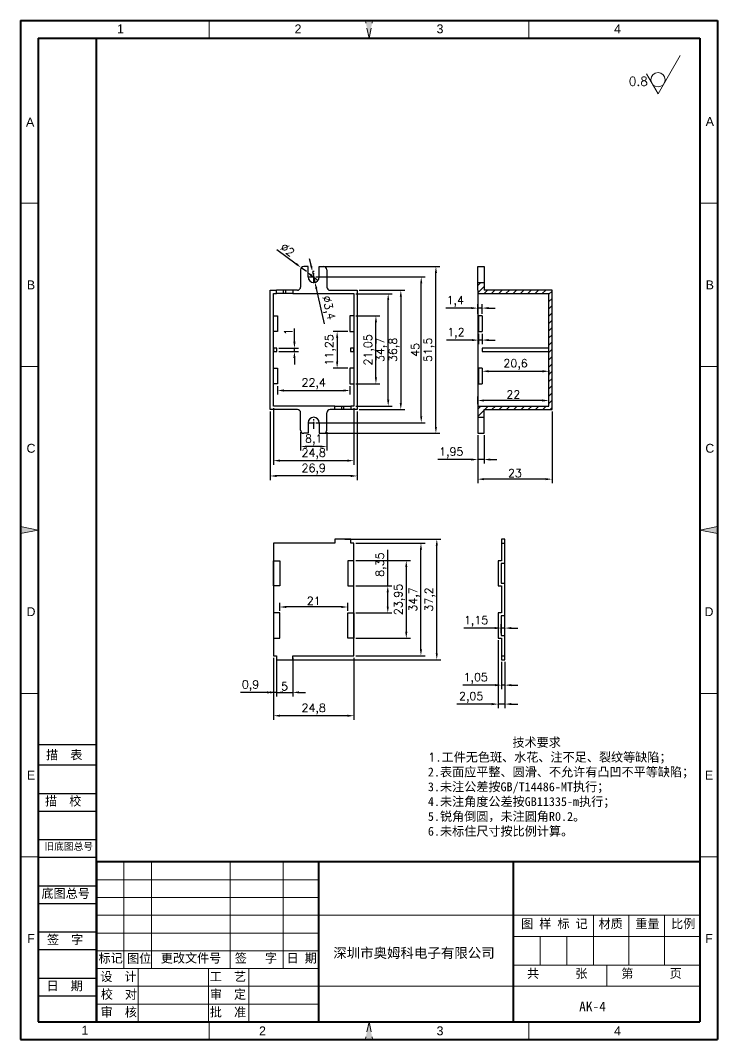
# Model space of a CAD drawing. Header units: millimetres. Extents: x 43508 to 43723, y -471 to -157.
import ezdxf
from ezdxf.enums import TextEntityAlignment as Align

# ---------------------------------------------------------------- set-up
doc = ezdxf.new("R2010")
doc.units = ezdxf.units.MM
for name, pattern in [('ACAD_ISO10W100', [18, 12, -3, 0, -3]), ('CENTER', [50.8, 31.75, -6.35, 6.35, -6.35]), ('HIDDEN2', [4.7625, 3.175, -1.5875])]:
    doc.linetypes.add(name, pattern=pattern)
for name, color, linetype, lineweight in [('dim', 82, 'Continuous', 9), ('图层1', 7, 'ACAD_ISO10W100', 15), ('图层2', 7, 'Continuous', 30), ('图层3', 7, 'Continuous', 15), ('图层4', 7, 'Continuous', 40), ('图层5', 7, 'HIDDEN2', 15), ('细实线', 3, 'Continuous', 18)]:
    doc.layers.add(name, color=color, linetype=linetype, lineweight=lineweight)
doc.layers.add('尺寸线', color=7, linetype='Continuous')
doc.styles.get("Standard").update_dxf_attribs({"font": 'txt', "bigfont": 'gbcbig.shx'})
doc.styles.add('样式 3', font='arial.ttf', dxfattribs={"height": 3.8})
doc.dimstyles.new('ISO-25', dxfattribs={"dimtxt": 2.5, "dimasz": 2.5, "dimexe": 1.25, "dimexo": 0.625, "dimtad": 1, "dimtxsty": 'Standard', "dimcen": 2.5, "dimadec": 0, "dimazin": 0, "dimtfac": 1, "dimtmove": 0, "dimatfit": 3, "dimfxl": 1, "dimarcsym": 0})

# ---------------------------------------------------------------- blocks, each defined once
blk = doc.blocks.new('*D3504')
at = {"layer": 'Defpoints', "color": 0, "transparency": 16777216}
for p in [(43598.72, -235.89), (43631.92, -235.89), (43598.72, -280.89)]:
    blk.add_point(p, dxfattribs=at)
at = {"layer": 'dim', "color": 0, "lineweight": -2, "transparency": 16777216}
for p, q in [((43599.35, -235.89), (43633.17, -235.89)), ((43631.92, -278.89), (43631.92, -237.89)), ((43599.35, -280.89), (43633.17, -280.89))]:
    blk.add_line(p, q, dxfattribs=at)
at = {"layer": 'dim', "color": 0, "transparency": 16777216}
for points in [[(43631.59, -237.89), (43632.25, -237.89), (43631.92, -235.89)], [(43631.59, -278.89), (43632.25, -278.89), (43631.92, -280.89)]]:
    blk.add_solid(points, dxfattribs=at)
at = {"layer": 'dim', "color": 0, "transparency": 16777216, "insert": (43630.05, -258.39), "char_height": 2.5, "attachment_point": 5, "rotation": 90}
blk.add_mtext('45', dxfattribs=at)
blk = doc.blocks.new('*D3505')
at = {"layer": 'Defpoints', "color": 0, "transparency": 16777216}
for p in [(43612.17, -239.99), (43612.17, -276.79), (43625.62, -276.79)]:
    blk.add_point(p, dxfattribs=at)
at = {"layer": 'dim', "color": 0, "lineweight": -2, "transparency": 16777216}
for p, q in [((43612.8, -239.99), (43626.87, -239.99)), ((43625.62, -241.99), (43625.62, -274.79)), ((43612.8, -276.79), (43626.87, -276.79))]:
    blk.add_line(p, q, dxfattribs=at)
at = {"layer": 'dim', "color": 0, "transparency": 16777216}
for points in [[(43625.29, -241.99), (43625.95, -241.99), (43625.62, -239.99)], [(43625.29, -274.79), (43625.95, -274.79), (43625.62, -276.79)]]:
    blk.add_solid(points, dxfattribs=at)
at = {"layer": 'dim', "color": 0, "transparency": 16777216, "insert": (43623.54, -258.39), "char_height": 2.5, "attachment_point": 5, "rotation": 90}
blk.add_mtext('36,8', dxfattribs=at)
blk = doc.blocks.new('*D3506')
at = {"layer": 'Defpoints', "color": 0, "transparency": 16777216}
for p in [(43611.12, -241.04), (43621.72, -241.04), (43611.12, -275.74)]:
    blk.add_point(p, dxfattribs=at)
at = {"layer": 'dim', "color": 0, "lineweight": -2, "transparency": 16777216}
for p, q in [((43611.75, -241.04), (43622.97, -241.04)), ((43621.72, -273.74), (43621.72, -243.04)), ((43611.75, -275.74), (43622.97, -275.74))]:
    blk.add_line(p, q, dxfattribs=at)
at = {"layer": 'dim', "color": 0, "transparency": 16777216}
for points in [[(43621.39, -243.04), (43622.05, -243.04), (43621.72, -241.04)], [(43621.39, -273.74), (43622.05, -273.74), (43621.72, -275.74)]]:
    blk.add_solid(points, dxfattribs=at)
at = {"layer": 'dim', "color": 0, "transparency": 16777216, "insert": (43619.64, -258.39), "char_height": 2.5, "attachment_point": 5, "rotation": 90}
blk.add_mtext('34,7', dxfattribs=at)
blk = doc.blocks.new('*D3507')
at = {"layer": 'Defpoints', "color": 0, "transparency": 16777216}
for p in [(43601.1, -232.64), (43636.46, -232.64), (43601.1, -284.14)]:
    blk.add_point(p, dxfattribs=at)
at = {"layer": 'dim', "color": 0, "lineweight": -2, "transparency": 16777216}
for p, q in [((43601.72, -232.64), (43637.71, -232.64)), ((43636.46, -282.14), (43636.46, -234.64)), ((43601.72, -284.14), (43637.71, -284.14))]:
    blk.add_line(p, q, dxfattribs=at)
at = {"layer": 'dim', "color": 0, "transparency": 16777216}
for points in [[(43636.12, -234.64), (43636.79, -234.64), (43636.46, -232.64)], [(43636.12, -282.14), (43636.79, -282.14), (43636.46, -284.14)]]:
    blk.add_solid(points, dxfattribs=at)
at = {"layer": 'dim', "color": 0, "transparency": 16777216, "insert": (43634.37, -258.39), "char_height": 2.5, "attachment_point": 5, "rotation": 90}
blk.add_mtext('51,5', dxfattribs=at)
blk = doc.blocks.new('*D3508')
at = {"layer": 'Defpoints', "color": 0, "transparency": 16777216}
for p in [(43585.27, -276.79), (43612.17, -276.79), (43585.27, -297.3)]:
    blk.add_point(p, dxfattribs=at)
at = {"layer": 'dim', "color": 0, "lineweight": -2, "transparency": 16777216}
for p, q in [((43585.27, -277.41), (43585.27, -298.55)), ((43612.17, -277.41), (43612.17, -298.55)), ((43610.17, -297.3), (43587.27, -297.3))]:
    blk.add_line(p, q, dxfattribs=at)
at = {"layer": 'dim', "color": 0, "transparency": 16777216}
for points in [[(43587.27, -296.96), (43587.27, -297.63), (43585.27, -297.3)], [(43610.17, -296.96), (43610.17, -297.63), (43612.17, -297.3)]]:
    blk.add_solid(points, dxfattribs=at)
at = {"layer": 'dim', "color": 0, "transparency": 16777216, "insert": (43598.72, -295.21), "char_height": 2.5, "attachment_point": 5}
blk.add_mtext('26,9', dxfattribs=at)
blk = doc.blocks.new('*D3509')
at = {"layer": 'Defpoints', "color": 0, "transparency": 16777216}
for p in [(43586.32, -275.74), (43611.12, -275.74), (43611.12, -292.57)]:
    blk.add_point(p, dxfattribs=at)
at = {"layer": 'dim', "color": 0, "lineweight": -2, "transparency": 16777216}
for p, q in [((43586.32, -276.36), (43586.32, -293.82)), ((43611.12, -276.36), (43611.12, -293.82)), ((43588.32, -292.57), (43609.12, -292.57))]:
    blk.add_line(p, q, dxfattribs=at)
at = {"layer": 'dim', "color": 0, "transparency": 16777216}
for points in [[(43588.32, -292.24), (43588.32, -292.91), (43586.32, -292.57)], [(43609.12, -292.24), (43609.12, -292.91), (43611.12, -292.57)]]:
    blk.add_solid(points, dxfattribs=at)
at = {"layer": 'dim', "color": 0, "transparency": 16777216, "insert": (43598.72, -290.49), "char_height": 2.5, "attachment_point": 5}
blk.add_mtext('24,8', dxfattribs=at)
blk = doc.blocks.new('*D3510')
at = {"layer": 'Defpoints', "color": 0, "transparency": 16777216}
for p in [(43587.52, -268.91), (43609.92, -268.91), (43609.92, -270.93)]:
    blk.add_point(p, dxfattribs=at)
at = {"layer": 'dim', "color": 0, "lineweight": -2, "transparency": 16777216}
for p, q in [((43587.52, -269.54), (43587.52, -272.18)), ((43609.92, -269.54), (43609.92, -272.18)), ((43589.52, -270.93), (43607.92, -270.93))]:
    blk.add_line(p, q, dxfattribs=at)
at = {"layer": 'dim', "color": 0, "transparency": 16777216}
for points in [[(43589.52, -270.59), (43589.52, -271.26), (43587.52, -270.93)], [(43607.92, -270.59), (43607.92, -271.26), (43609.92, -270.93)]]:
    blk.add_solid(points, dxfattribs=at)
at = {"layer": 'dim', "color": 0, "transparency": 16777216, "insert": (43598.72, -268.84), "char_height": 2.5, "attachment_point": 5}
blk.add_mtext('22,4', dxfattribs=at)
blk = doc.blocks.new('*D3511')
at = {"layer": 'Defpoints', "color": 0, "transparency": 16777216}
for p in [(43594.67, -283.14), (43602.77, -283.14), (43594.67, -288.23)]:
    blk.add_point(p, dxfattribs=at)
at = {"layer": 'dim', "color": 0, "lineweight": -2, "transparency": 16777216}
for p, q in [((43594.67, -283.76), (43594.67, -289.48)), ((43602.77, -283.76), (43602.77, -289.48)), ((43600.77, -288.23), (43596.67, -288.23))]:
    blk.add_line(p, q, dxfattribs=at)
at = {"layer": 'dim', "color": 0, "transparency": 16777216}
for points in [[(43596.67, -287.9), (43596.67, -288.57), (43594.67, -288.23)], [(43600.77, -287.9), (43600.77, -288.57), (43602.77, -288.23)]]:
    blk.add_solid(points, dxfattribs=at)
at = {"layer": 'dim', "color": 0, "transparency": 16777216, "insert": (43598.72, -286.15), "char_height": 2.5, "attachment_point": 5}
blk.add_mtext('8,1', dxfattribs=at)
blk = doc.blocks.new('*D3512')
at = {"layer": 'Defpoints', "color": 0, "transparency": 16777216}
for p in [(43598.34, -234.23), (43599.1, -237.54)]:
    blk.add_point(p, dxfattribs=at)
at = {"layer": 'dim', "color": 0, "lineweight": -2, "transparency": 16777216}
for p, q in [((43597.89, -232.28), (43597.45, -230.33)), ((43598.34, -234.23), (43599.1, -237.54)), ((43602.04, -250.38), (43599.55, -239.49))]:
    blk.add_line(p, q, dxfattribs=at)
at = {"layer": 'dim', "color": 0, "transparency": 16777216}
for points in [[(43598.22, -232.2), (43597.57, -232.35), (43598.34, -234.23)], [(43599.87, -239.42), (43599.22, -239.57), (43599.1, -237.54)]]:
    blk.add_solid(points, dxfattribs=at)
at = {"layer": 'dim', "color": 0, "transparency": 16777216, "insert": (43603.05, -245.45), "char_height": 2.5, "attachment_point": 5, "rotation": 282.8922}
blk.add_mtext('∅3,4', dxfattribs=at)
blk = doc.blocks.new('*D3513')
at = {"layer": 'Defpoints', "color": 0, "transparency": 16777216}
for p in [(43594.87, -233.03), (43596.47, -234.24)]:
    blk.add_point(p, dxfattribs=at)
at = {"layer": 'dim', "color": 0, "lineweight": -2, "transparency": 16777216}
for p, q in [((43587.35, -227.37), (43593.27, -231.83)), ((43596.47, -234.24), (43594.87, -233.03)), ((43598.07, -235.44), (43599.66, -236.64))]:
    blk.add_line(p, q, dxfattribs=at)
at = {"layer": 'dim', "color": 0, "transparency": 16777216}
for points in [[(43593.47, -231.56), (43593.07, -232.1), (43594.87, -233.03)], [(43598.27, -235.17), (43597.87, -235.71), (43596.47, -234.24)]]:
    blk.add_solid(points, dxfattribs=at)
at = {"layer": 'dim', "color": 0, "transparency": 16777216, "insert": (43590.64, -227.5), "char_height": 2.5, "attachment_point": 5, "rotation": 323.0103}
blk.add_mtext('∅2', dxfattribs=at)
blk = doc.blocks.new('*D3514')
at = {"layer": 'Defpoints', "color": 0, "transparency": 16777216}
for p in [(43611.12, -247.86), (43617.93, -247.86), (43611.12, -268.91)]:
    blk.add_point(p, dxfattribs=at)
at = {"layer": 'dim', "color": 0, "lineweight": -2, "transparency": 16777216}
for p, q in [((43611.75, -247.86), (43619.18, -247.86)), ((43617.93, -266.91), (43617.93, -249.86)), ((43611.75, -268.91), (43619.18, -268.91))]:
    blk.add_line(p, q, dxfattribs=at)
at = {"layer": 'dim', "color": 0, "transparency": 16777216}
for points in [[(43617.6, -249.86), (43618.26, -249.86), (43617.93, -247.86)], [(43617.6, -266.91), (43618.26, -266.91), (43617.93, -268.91)]]:
    blk.add_solid(points, dxfattribs=at)
at = {"layer": 'dim', "color": 0, "transparency": 16777216, "insert": (43615.85, -258.39), "char_height": 2.5, "attachment_point": 5, "rotation": 90}
blk.add_mtext('21,05', dxfattribs=at)
blk = doc.blocks.new('*D3515')
at = {"layer": 'Defpoints', "color": 0, "transparency": 16777216}
for p in [(43609.92, -252.76), (43605.95, -264.01), (43609.92, -264.01)]:
    blk.add_point(p, dxfattribs=at)
at = {"layer": 'dim', "color": 0, "lineweight": -2, "transparency": 16777216}
for p, q in [((43609.3, -252.76), (43604.7, -252.76)), ((43605.95, -254.76), (43605.95, -262.01)), ((43609.3, -264.01), (43604.7, -264.01))]:
    blk.add_line(p, q, dxfattribs=at)
at = {"layer": 'dim', "color": 0, "transparency": 16777216}
for points in [[(43605.62, -254.76), (43606.29, -254.76), (43605.95, -252.76)], [(43605.62, -262.01), (43606.29, -262.01), (43605.95, -264.01)]]:
    blk.add_solid(points, dxfattribs=at)
at = {"layer": 'dim', "color": 0, "transparency": 16777216, "insert": (43603.87, -258.39), "char_height": 2.5, "attachment_point": 5, "rotation": 90}
blk.add_mtext('11,25', dxfattribs=at)
blk = doc.blocks.new('*D3516')
at = {"layer": 'Defpoints', "color": 0, "transparency": 16777216}
for p in [(43587.32, -257.89), (43592.76, -257.89), (43587.32, -258.89)]:
    blk.add_point(p, dxfattribs=at)
at = {"layer": 'dim', "color": 0, "lineweight": -2, "transparency": 16777216}
for p, q in [((43592.76, -255.89), (43592.76, -251.8)), ((43587.95, -257.89), (43594.01, -257.89)), ((43592.76, -258.89), (43592.76, -257.89)), ((43587.95, -258.89), (43594.01, -258.89)), ((43592.76, -260.89), (43592.76, -262.89))]:
    blk.add_line(p, q, dxfattribs=at)
at = {"layer": 'dim', "color": 0, "transparency": 16777216}
for points in [[(43592.43, -255.89), (43593.1, -255.89), (43592.76, -257.89)], [(43592.43, -260.89), (43593.1, -260.89), (43592.76, -258.89)]]:
    blk.add_solid(points, dxfattribs=at)
at = {"layer": 'dim', "color": 0, "transparency": 16777216, "insert": (43590.89, -252.84), "char_height": 2.5, "attachment_point": 5, "rotation": 90}
blk.add_mtext('1', dxfattribs=at)
blk = doc.blocks.new('*D3517')
at = {"layer": 'Defpoints', "color": 0, "transparency": 16777216}
for p in [(43672.36, -276.79), (43649.36, -284.14), (43649.36, -298.29)]:
    blk.add_point(p, dxfattribs=at)
at = {"layer": 'dim', "color": 0, "lineweight": -2, "transparency": 16777216}
for p, q in [((43672.36, -277.41), (43672.36, -299.54)), ((43649.36, -284.76), (43649.36, -299.54)), ((43670.36, -298.29), (43651.36, -298.29))]:
    blk.add_line(p, q, dxfattribs=at)
at = {"layer": 'dim', "color": 0, "transparency": 16777216}
for points in [[(43651.36, -297.96), (43651.36, -298.62), (43649.36, -298.29)], [(43670.36, -297.96), (43670.36, -298.62), (43672.36, -298.29)]]:
    blk.add_solid(points, dxfattribs=at)
at = {"layer": 'dim', "color": 0, "transparency": 16777216, "insert": (43660.86, -296.42), "char_height": 2.5, "attachment_point": 5}
blk.add_mtext('23', dxfattribs=at)
blk = doc.blocks.new('*D3518')
at = {"layer": 'Defpoints', "color": 0, "transparency": 16777216}
for p in [(43649.36, -284.14), (43651.31, -284.14), (43649.36, -292.24)]:
    blk.add_point(p, dxfattribs=at)
at = {"layer": 'dim', "color": 0, "lineweight": -2, "transparency": 16777216}
for p, q in [((43649.36, -284.76), (43649.36, -293.49)), ((43651.31, -284.76), (43651.31, -293.49)), ((43647.36, -292.24), (43637.03, -292.24)), ((43651.31, -292.24), (43649.36, -292.24)), ((43653.31, -292.24), (43655.31, -292.24))]:
    blk.add_line(p, q, dxfattribs=at)
at = {"layer": 'dim', "color": 0, "transparency": 16777216}
for points in [[(43647.36, -291.91), (43647.36, -292.57), (43649.36, -292.24)], [(43653.31, -291.91), (43653.31, -292.57), (43651.31, -292.24)]]:
    blk.add_solid(points, dxfattribs=at)
at = {"layer": 'dim', "color": 0, "transparency": 16777216, "insert": (43641.19, -290.16), "char_height": 2.5, "attachment_point": 5}
blk.add_mtext('1,95', dxfattribs=at)
blk = doc.blocks.new('*D3519')
at = {"layer": 'Defpoints', "color": 0, "transparency": 16777216}
for p in [(43649.36, -274.02), (43649.36, -275.74), (43671.36, -275.74)]:
    blk.add_point(p, dxfattribs=at)
at = {"layer": 'dim', "color": 0, "lineweight": -2, "transparency": 16777216}
for p, q in [((43649.36, -275.11), (43649.36, -272.77)), ((43671.36, -275.11), (43671.36, -272.77)), ((43669.36, -274.02), (43651.36, -274.02))]:
    blk.add_line(p, q, dxfattribs=at)
at = {"layer": 'dim', "color": 0, "transparency": 16777216}
for points in [[(43651.36, -273.68), (43651.36, -274.35), (43649.36, -274.02)], [(43669.36, -273.68), (43669.36, -274.35), (43671.36, -274.02)]]:
    blk.add_solid(points, dxfattribs=at)
at = {"layer": 'dim', "color": 0, "transparency": 16777216, "insert": (43660.36, -272.14), "char_height": 2.5, "attachment_point": 5}
blk.add_mtext('22', dxfattribs=at)
blk = doc.blocks.new('*D3520')
at = {"layer": 'Defpoints', "color": 0, "transparency": 16777216}
for p in [(43650.76, -264.01), (43671.36, -264.01), (43671.36, -264.99)]:
    blk.add_point(p, dxfattribs=at)
at = {"layer": 'dim', "color": 0, "lineweight": -2, "transparency": 16777216}
for p, q in [((43650.76, -264.64), (43650.76, -266.24)), ((43652.76, -264.99), (43669.36, -264.99)), ((43671.36, -264.64), (43671.36, -266.24))]:
    blk.add_line(p, q, dxfattribs=at)
at = {"layer": 'dim', "color": 0, "transparency": 16777216}
for points in [[(43652.76, -264.65), (43652.76, -265.32), (43650.76, -264.99)], [(43669.36, -264.65), (43669.36, -265.32), (43671.36, -264.99)]]:
    blk.add_solid(points, dxfattribs=at)
at = {"layer": 'dim', "color": 0, "transparency": 16777216, "insert": (43661.06, -262.9), "char_height": 2.5, "attachment_point": 5}
blk.add_mtext('20,6', dxfattribs=at)
blk = doc.blocks.new('*D3521')
at = {"layer": 'Defpoints', "color": 0, "transparency": 16777216}
for p in [(43649.36, -245.49), (43649.36, -247.86), (43650.76, -247.86)]:
    blk.add_point(p, dxfattribs=at)
at = {"layer": 'dim', "color": 0, "lineweight": -2, "transparency": 16777216}
for p, q in [((43649.36, -247.24), (43649.36, -244.24)), ((43650.76, -247.24), (43650.76, -244.24)), ((43647.36, -245.49), (43639.53, -245.49)), ((43650.76, -245.49), (43649.36, -245.49)), ((43652.76, -245.49), (43654.76, -245.49))]:
    blk.add_line(p, q, dxfattribs=at)
at = {"layer": 'dim', "color": 0, "transparency": 16777216}
for points in [[(43647.36, -245.16), (43647.36, -245.83), (43649.36, -245.49)], [(43652.76, -245.16), (43652.76, -245.83), (43650.76, -245.49)]]:
    blk.add_solid(points, dxfattribs=at)
at = {"layer": 'dim', "color": 0, "transparency": 16777216, "insert": (43642.44, -243.41), "char_height": 2.5, "attachment_point": 5}
blk.add_mtext('1,4', dxfattribs=at)
blk = doc.blocks.new('*D3522')
at = {"layer": 'Defpoints', "color": 0, "transparency": 16777216}
for p in [(43649.56, -252.76), (43650.76, -252.76), (43649.56, -255.37)]:
    blk.add_point(p, dxfattribs=at)
at = {"layer": 'dim', "color": 0, "lineweight": -2, "transparency": 16777216}
for p, q in [((43649.56, -253.39), (43649.56, -256.62)), ((43650.76, -253.39), (43650.76, -256.62)), ((43647.56, -255.37), (43639.73, -255.37)), ((43650.76, -255.37), (43649.56, -255.37)), ((43652.76, -255.37), (43654.76, -255.37))]:
    blk.add_line(p, q, dxfattribs=at)
at = {"layer": 'dim', "color": 0, "transparency": 16777216}
for points in [[(43647.56, -255.03), (43647.56, -255.7), (43649.56, -255.37)], [(43652.76, -255.03), (43652.76, -255.7), (43650.76, -255.37)]]:
    blk.add_solid(points, dxfattribs=at)
at = {"layer": 'dim', "color": 0, "transparency": 16777216, "insert": (43642.64, -253.28), "char_height": 2.5, "attachment_point": 5}
blk.add_mtext('1,2', dxfattribs=at)
blk = doc.blocks.new('*D3523')
at = {"layer": 'Defpoints', "color": 0, "transparency": 16777216}
for p in [(43611.12, -318.07), (43631.84, -318.07), (43611.12, -352.77)]:
    blk.add_point(p, dxfattribs=at)
at = {"layer": 'dim', "color": 0, "lineweight": -2, "transparency": 16777216}
for p, q in [((43611.75, -318.07), (43633.09, -318.07)), ((43631.84, -350.77), (43631.84, -320.07)), ((43611.75, -352.77), (43633.09, -352.77))]:
    blk.add_line(p, q, dxfattribs=at)
at = {"layer": 'dim', "color": 0, "transparency": 16777216}
for points in [[(43631.51, -320.07), (43632.17, -320.07), (43631.84, -318.07)], [(43631.51, -350.77), (43632.17, -350.77), (43631.84, -352.77)]]:
    blk.add_solid(points, dxfattribs=at)
at = {"layer": 'dim', "color": 0, "transparency": 16777216, "insert": (43629.76, -335.42), "char_height": 2.5, "attachment_point": 5, "rotation": 90}
blk.add_mtext('34,7', dxfattribs=at)
blk = doc.blocks.new('*D3524')
at = {"layer": 'Defpoints', "color": 0, "transparency": 16777216}
for p in [(43611.12, -323.44), (43611.12, -347.39), (43627.31, -347.39)]:
    blk.add_point(p, dxfattribs=at)
at = {"layer": 'dim', "color": 0, "lineweight": -2, "transparency": 16777216}
for p, q in [((43611.75, -323.44), (43628.56, -323.44)), ((43627.31, -325.44), (43627.31, -345.39)), ((43611.75, -347.39), (43628.56, -347.39))]:
    blk.add_line(p, q, dxfattribs=at)
at = {"layer": 'dim', "color": 0, "transparency": 16777216}
for points in [[(43626.97, -325.44), (43627.64, -325.44), (43627.31, -323.44)], [(43626.97, -345.39), (43627.64, -345.39), (43627.31, -347.39)]]:
    blk.add_solid(points, dxfattribs=at)
at = {"layer": 'dim', "color": 0, "transparency": 16777216, "insert": (43625.22, -335.42), "char_height": 2.5, "attachment_point": 5, "rotation": 90}
blk.add_mtext('23,95', dxfattribs=at)
blk = doc.blocks.new('*D3525')
at = {"layer": 'Defpoints', "color": 0, "transparency": 16777216}
for p in [(43611.12, -331.24), (43621.59, -331.24), (43611.12, -339.59)]:
    blk.add_point(p, dxfattribs=at)
at = {"layer": 'dim', "color": 0, "lineweight": -2, "transparency": 16777216}
for p, q in [((43621.59, -331.24), (43621.59, -320.08)), ((43611.75, -331.24), (43622.84, -331.24)), ((43621.59, -337.59), (43621.59, -333.24)), ((43611.75, -339.59), (43622.84, -339.59))]:
    blk.add_line(p, q, dxfattribs=at)
at = {"layer": 'dim', "color": 0, "transparency": 16777216}
for points in [[(43621.25, -333.24), (43621.92, -333.24), (43621.59, -331.24)], [(43621.25, -337.59), (43621.92, -337.59), (43621.59, -339.59)]]:
    blk.add_solid(points, dxfattribs=at)
at = {"layer": 'dim', "color": 0, "transparency": 16777216, "insert": (43619.5, -324.66), "char_height": 2.5, "attachment_point": 5, "rotation": 90}
blk.add_mtext('8,35', dxfattribs=at)
blk = doc.blocks.new('*D3526')
at = {"layer": 'Defpoints', "color": 0, "transparency": 16777216}
for p in [(43586.32, -352.77), (43611.12, -352.77), (43586.32, -371.3)]:
    blk.add_point(p, dxfattribs=at)
at = {"layer": 'dim', "color": 0, "lineweight": -2, "transparency": 16777216}
for p, q in [((43586.32, -353.39), (43586.32, -372.55)), ((43611.12, -353.39), (43611.12, -372.55)), ((43609.12, -371.3), (43588.32, -371.3))]:
    blk.add_line(p, q, dxfattribs=at)
at = {"layer": 'dim', "color": 0, "transparency": 16777216}
for points in [[(43588.32, -370.97), (43588.32, -371.63), (43586.32, -371.3)], [(43609.12, -370.97), (43609.12, -371.63), (43611.12, -371.3)]]:
    blk.add_solid(points, dxfattribs=at)
at = {"layer": 'dim', "color": 0, "transparency": 16777216, "insert": (43598.72, -369.22), "char_height": 2.5, "attachment_point": 5}
blk.add_mtext('24,8', dxfattribs=at)
blk = doc.blocks.new('*D3527')
at = {"layer": 'Defpoints', "color": 0, "transparency": 16777216}
for p in [(43586.32, -352.77), (43587.22, -352.77), (43587.22, -364.1)]:
    blk.add_point(p, dxfattribs=at)
at = {"layer": 'dim', "color": 0, "lineweight": -2, "transparency": 16777216}
for p, q in [((43586.32, -353.39), (43586.32, -365.35)), ((43587.22, -353.39), (43587.22, -365.35)), ((43584.32, -364.1), (43576.07, -364.1)), ((43587.22, -364.1), (43586.32, -364.1)), ((43589.22, -364.1), (43591.22, -364.1))]:
    blk.add_line(p, q, dxfattribs=at)
at = {"layer": 'dim', "color": 0, "transparency": 16777216}
for points in [[(43584.32, -363.77), (43584.32, -364.43), (43586.32, -364.1)], [(43589.22, -363.77), (43589.22, -364.43), (43587.22, -364.1)]]:
    blk.add_solid(points, dxfattribs=at)
at = {"layer": 'dim', "color": 0, "transparency": 16777216, "insert": (43579.2, -362.02), "char_height": 2.5, "attachment_point": 5}
blk.add_mtext('0,9', dxfattribs=at)
blk = doc.blocks.new('*D3528')
at = {"layer": 'Defpoints', "color": 0, "transparency": 16777216}
for p in [(43587.22, -352.77), (43592.22, -352.77), (43592.22, -364.1)]:
    blk.add_point(p, dxfattribs=at)
at = {"layer": 'dim', "color": 0, "lineweight": -2, "transparency": 16777216}
for p, q in [((43587.22, -353.39), (43587.22, -365.35)), ((43592.22, -353.39), (43592.22, -365.35)), ((43585.22, -364.1), (43583.22, -364.1)), ((43587.22, -364.1), (43592.22, -364.1)), ((43594.22, -364.1), (43596.22, -364.1))]:
    blk.add_line(p, q, dxfattribs=at)
at = {"layer": 'dim', "color": 0, "transparency": 16777216}
for points in [[(43585.22, -363.77), (43585.22, -364.43), (43587.22, -364.1)], [(43594.22, -363.77), (43594.22, -364.43), (43592.22, -364.1)]]:
    blk.add_solid(points, dxfattribs=at)
at = {"layer": 'dim', "color": 0, "transparency": 16777216, "insert": (43589.72, -362.22), "char_height": 2.5, "attachment_point": 5}
blk.add_mtext('5', dxfattribs=at)
blk = doc.blocks.new('*D3529')
at = {"layer": 'Defpoints', "color": 0, "transparency": 16777216}
for p in [(43607.72, -316.82), (43636.73, -316.82), (43589.72, -354.02)]:
    blk.add_point(p, dxfattribs=at)
at = {"layer": 'dim', "color": 0, "lineweight": -2, "transparency": 16777216}
for p, q in [((43608.35, -316.82), (43637.98, -316.82)), ((43636.73, -352.02), (43636.73, -318.82)), ((43590.35, -354.02), (43637.98, -354.02))]:
    blk.add_line(p, q, dxfattribs=at)
at = {"layer": 'dim', "color": 0, "transparency": 16777216}
for points in [[(43636.39, -318.82), (43637.06, -318.82), (43636.73, -316.82)], [(43636.39, -352.02), (43637.06, -352.02), (43636.73, -354.02)]]:
    blk.add_solid(points, dxfattribs=at)
at = {"layer": 'dim', "color": 0, "transparency": 16777216, "insert": (43634.64, -335.42), "char_height": 2.5, "attachment_point": 5, "rotation": 90}
blk.add_mtext('37,2', dxfattribs=at)
blk = doc.blocks.new('*D3530')
at = {"layer": 'Defpoints', "color": 0, "transparency": 16777216}
for p in [(43656.71, -354.02), (43657.76, -354.02), (43656.71, -361.86)]:
    blk.add_point(p, dxfattribs=at)
at = {"layer": 'dim', "color": 0, "lineweight": -2, "transparency": 16777216}
for p, q in [((43656.71, -354.64), (43656.71, -363.11)), ((43657.76, -354.64), (43657.76, -363.11)), ((43654.71, -361.86), (43644.8, -361.86)), ((43657.76, -361.86), (43656.71, -361.86)), ((43659.76, -361.86), (43661.76, -361.86))]:
    blk.add_line(p, q, dxfattribs=at)
at = {"layer": 'dim', "color": 0, "transparency": 16777216}
for points in [[(43654.71, -361.52), (43654.71, -362.19), (43656.71, -361.86)], [(43659.76, -361.52), (43659.76, -362.19), (43657.76, -361.86)]]:
    blk.add_solid(points, dxfattribs=at)
at = {"layer": 'dim', "color": 0, "transparency": 16777216, "insert": (43648.75, -359.77), "char_height": 2.5, "attachment_point": 5}
blk.add_mtext('1,05', dxfattribs=at)
blk = doc.blocks.new('*D3531')
at = {"layer": 'Defpoints', "color": 0, "transparency": 16777216}
for p in [(43655.71, -347.39), (43657.76, -354.02), (43655.71, -367.71)]:
    blk.add_point(p, dxfattribs=at)
at = {"layer": 'dim', "color": 0, "lineweight": -2, "transparency": 16777216}
for p, q in [((43655.71, -348.02), (43655.71, -368.96)), ((43657.76, -354.64), (43657.76, -368.96)), ((43653.71, -367.71), (43642.96, -367.71)), ((43657.76, -367.71), (43655.71, -367.71)), ((43659.76, -367.71), (43661.76, -367.71))]:
    blk.add_line(p, q, dxfattribs=at)
at = {"layer": 'dim', "color": 0, "transparency": 16777216}
for points in [[(43653.71, -367.38), (43653.71, -368.05), (43655.71, -367.71)], [(43659.76, -367.38), (43659.76, -368.05), (43657.76, -367.71)]]:
    blk.add_solid(points, dxfattribs=at)
at = {"layer": 'dim', "color": 0, "transparency": 16777216, "insert": (43647.34, -365.63), "char_height": 2.5, "attachment_point": 5}
blk.add_mtext('2,05', dxfattribs=at)
blk = doc.blocks.new('*D3532')
at = {"layer": 'Defpoints', "color": 0, "transparency": 16777216}
for p in [(43656.61, -344.25), (43656.61, -346.49), (43657.76, -346.49)]:
    blk.add_point(p, dxfattribs=at)
at = {"layer": 'dim', "color": 0, "lineweight": -2, "transparency": 16777216}
for p, q in [((43654.61, -344.25), (43645.11, -344.25)), ((43656.61, -345.87), (43656.61, -343)), ((43657.76, -344.25), (43656.61, -344.25)), ((43657.76, -345.87), (43657.76, -343)), ((43659.76, -344.25), (43661.76, -344.25))]:
    blk.add_line(p, q, dxfattribs=at)
at = {"layer": 'dim', "color": 0, "transparency": 16777216}
for points in [[(43654.61, -343.91), (43654.61, -344.58), (43656.61, -344.25)], [(43659.76, -343.91), (43659.76, -344.58), (43657.76, -344.25)]]:
    blk.add_solid(points, dxfattribs=at)
at = {"layer": 'dim', "color": 0, "transparency": 16777216, "insert": (43648.86, -342.16), "char_height": 2.5, "attachment_point": 5}
blk.add_mtext('1,15', dxfattribs=at)
blk = doc.blocks.new('*D3533')
at = {"layer": 'Defpoints', "color": 0, "transparency": 16777216}
for p in [(43588.22, -337.74), (43588.22, -339.59), (43609.22, -339.59)]:
    blk.add_point(p, dxfattribs=at)
at = {"layer": 'dim', "color": 0, "lineweight": -2, "transparency": 16777216}
for p, q in [((43588.22, -338.97), (43588.22, -336.49)), ((43609.22, -338.97), (43609.22, -336.49)), ((43607.22, -337.74), (43590.22, -337.74))]:
    blk.add_line(p, q, dxfattribs=at)
at = {"layer": 'dim', "color": 0, "transparency": 16777216}
for points in [[(43590.22, -337.41), (43590.22, -338.07), (43588.22, -337.74)], [(43607.22, -337.41), (43607.22, -338.07), (43609.22, -337.74)]]:
    blk.add_solid(points, dxfattribs=at)
at = {"layer": 'dim', "color": 0, "transparency": 16777216, "insert": (43598.72, -335.86), "char_height": 2.5, "attachment_point": 5}
blk.add_mtext('21', dxfattribs=at)

msp = doc.modelspace()

# ---------------------------------------------------------------- hatches: boundary and pattern name
h = msp.add_hatch()
h.set_pattern_fill('ANSI31', color=8, scale=0.5, style=0)
h.set_pattern_definition([(45, (-147.5812, -79.3747), (-1.122532015, 1.122532015), [])])
h.paths.add_polyline_path([(43672.359, -239.986), (43651.309, -239.986), (43651.309, -237.586), (43649.359, -237.586), (43649.359, -239.986), (43649.359, -241.036), (43671.359, -241.036), (43671.359, -275.736), (43649.359, -275.736), (43649.359, -276.786), (43649.359, -279.186), (43651.309, -279.186), (43651.309, -276.786), (43672.359, -276.786)])
at = {"layer": '图层1'}
for points in [[(43513.603, -313.979), (43508.12, -312.851), (43508.12, -315.107)], [(43717.981, -313.979), (43723.464, -312.851), (43723.464, -315.107)]]:
    msp.add_hatch(color=0, dxfattribs=at).paths.add_polyline_path(points)
at = {"layer": '图层5'}
for points in [[(43615.792, -162.175), (43614.664, -156.693), (43616.92, -156.693)], [(43615.792, -465.783), (43614.664, -471.265), (43616.92, -471.265)]]:
    msp.add_hatch(color=0, dxfattribs=at).paths.add_polyline_path(points)

# ---------------------------------------------------------------- linework, layer by layer
for p, q in [((43597.02, -232.636), (43595.67, -232.636)), ((43597.02, -235.886), (43597.02, -232.636)), ((43600.42, -235.886), (43600.42, -232.636)), ((43600.42, -232.636), (43601.77, -232.636)), ((43649.359, -239.986), (43649.359, -232.636)), ((43649.359, -232.636), (43651.309, -232.636)), ((43651.309, -232.636), (43651.309, -239.986)), ((43594.67, -233.636), (43594.67, -238.986)), ((43602.77, -233.636), (43602.77, -238.986)), ((43649.359, -237.586), (43651.309, -237.586)), ((43593.67, -239.986), (43587.22, -239.986)), ((43592.22, -241.036), (43587.22, -241.036)), ((43589.37, -241.036), (43589.37, -239.986)), ((43590.07, -241.036), (43590.07, -239.986)), ((43603.77, -239.986), (43612.17, -239.986)), ((43612.17, -239.986), (43612.17, -276.786)), ((43649.359, -239.986), (43649.359, -276.786)), ((43649.359, -241.036), (43671.359, -241.036)), ((43672.359, -239.986), (43651.309, -239.986)), ((43671.359, -275.736), (43671.359, -241.036)), ((43672.359, -276.786), (43672.359, -239.986)), ((43586.32, -247.861), (43587.52, -247.861)), ((43587.52, -247.861), (43587.52, -252.761)), ((43611.12, -247.861), (43609.92, -247.861)), ((43609.92, -247.861), (43609.92, -252.761)), ((43650.759, -247.861), (43649.559, -247.861)), ((43649.559, -247.861), (43649.559, -252.761)), ((43650.759, -247.861), (43650.759, -252.761)), ((43587.52, -252.761), (43586.32, -252.761)), ((43609.92, -252.761), (43611.12, -252.761)), ((43649.559, -252.761), (43650.759, -252.761)), ((43671.359, -257.886), (43650.759, -257.886)), ((43650.759, -257.886), (43650.759, -258.886)), ((43650.759, -258.886), (43671.359, -258.886)), ((43586.32, -264.011), (43587.52, -264.011)), ((43587.52, -264.011), (43587.52, -268.911)), ((43611.12, -264.011), (43609.92, -264.011)), ((43609.92, -264.011), (43609.92, -268.911)), ((43650.759, -264.011), (43649.559, -264.011)), ((43649.559, -264.011), (43649.559, -268.911)), ((43650.759, -264.011), (43650.759, -268.911)), ((43587.52, -268.911), (43586.32, -268.911)), ((43609.92, -268.911), (43611.12, -268.911)), ((43649.559, -268.911), (43650.759, -268.911)), ((43605.22, -275.736), (43610.22, -275.736)), ((43610.22, -276.786), (43605.22, -276.786)), ((43607.37, -276.786), (43607.37, -275.736)), ((43608.07, -276.786), (43608.07, -275.736)), ((43612.17, -276.786), (43610.22, -276.786)), ((43649.359, -275.736), (43671.359, -275.736)), ((43649.359, -276.786), (43649.359, -284.136)), ((43651.309, -276.786), (43672.359, -276.786)), ((43651.309, -284.136), (43651.309, -276.786)), ((43594.67, -283.136), (43594.67, -277.786)), ((43602.77, -283.136), (43602.77, -277.786)), ((43649.359, -279.186), (43651.309, -279.186)), ((43597.02, -280.886), (43597.02, -284.136)), ((43600.42, -280.886), (43600.42, -284.136)), ((43597.02, -284.136), (43595.67, -284.136)), ((43600.42, -284.136), (43601.77, -284.136)), ((43649.359, -284.136), (43651.309, -284.136)), ((43656.712, -316.819), (43656.712, -323.444)), ((43657.762, -316.819), (43656.712, -316.819)), ((43657.762, -354.019), (43657.762, -316.819)), ((43656.712, -318.069), (43657.762, -318.069)), ((43656.712, -323.444), (43655.712, -323.444)), ((43655.712, -323.444), (43655.712, -331.244)), ((43657.762, -324.344), (43656.612, -324.344)), ((43656.612, -324.344), (43656.612, -330.344)), ((43655.712, -331.244), (43656.712, -331.244)), ((43656.612, -330.344), (43657.762, -330.344)), ((43656.712, -331.244), (43656.712, -339.594)), ((43656.712, -339.594), (43655.712, -339.594)), ((43655.712, -339.594), (43655.712, -347.394)), ((43657.762, -340.494), (43656.612, -340.494)), ((43656.612, -340.494), (43656.612, -346.494)), ((43655.712, -347.394), (43656.712, -347.394)), ((43656.612, -346.494), (43657.762, -346.494)), ((43656.712, -347.394), (43656.712, -354.019)), ((43656.712, -352.769), (43657.762, -352.769)), ((43656.712, -354.019), (43657.762, -354.019))]:
    msp.add_line(p, q)
at = {"color": 1, "linetype": 'CENTER', "ltscale": 0.068}
for p, q in [((43596.85, -235.886), (43600.59, -235.886)), ((43598.72, -237.756), (43598.72, -234.016)), ((43598.72, -282.756), (43598.72, -279.016)), ((43596.85, -280.886), (43600.59, -280.886))]:
    msp.add_line(p, q, dxfattribs=at)
for points in [[(43593.67, -276.786), (43585.27, -276.786), (43585.27, -239.986), (43587.22, -239.986)], [(43605.22, -275.736), (43586.32, -275.736), (43586.32, -241.036), (43587.22, -241.036)], [(43587.22, -241.036), (43587.22, -239.986)], [(43592.22, -239.986), (43592.22, -241.036)], [(43592.22, -241.036), (43611.12, -241.036), (43611.12, -275.736), (43610.22, -275.736)], [(43605.22, -276.786), (43603.77, -276.786)], [(43605.22, -276.786), (43605.22, -275.736)], [(43610.22, -275.736), (43610.22, -276.786)], [(43610.22, -318.069), (43610.22, -316.819), (43605.22, -316.819), (43605.22, -318.069)], [(43605.22, -318.069), (43586.32, -318.069), (43586.32, -352.769), (43587.22, -352.769)], [(43592.22, -352.769), (43611.12, -352.769), (43611.12, -318.069), (43610.22, -318.069)], [(43587.22, -352.769), (43587.22, -354.019), (43592.22, -354.019), (43592.22, -352.769)]]:
    msp.add_lwpolyline(points)
for points in [[(43586.32, -258.886), (43587.32, -258.886), (43587.32, -257.886), (43586.32, -257.886)], [(43610.12, -258.886), (43611.12, -258.886), (43611.12, -257.886), (43610.12, -257.886)], [(43588.22, -323.444), (43588.22, -331.244), (43586.32, -331.244), (43586.32, -323.444)], [(43609.22, -323.444), (43609.22, -331.244), (43611.12, -331.244), (43611.12, -323.444)], [(43588.22, -347.394), (43588.22, -339.594), (43586.32, -339.594), (43586.32, -347.394)], [(43609.22, -347.394), (43609.22, -339.594), (43611.12, -339.594), (43611.12, -347.394)]]:
    msp.add_lwpolyline(points, close=True)
for centre, radius, start, end in [((43595.67, -233.636), 1, 90, 180), ((43601.77, -233.636), 1, 0, 90), ((43598.72, -235.886), 1.7, 180, 0), ((43593.67, -238.986), 1, 270, 0), ((43603.77, -238.986), 1, 180, 270), ((43593.67, -277.786), 1, 0, 90), ((43603.77, -277.786), 1, 90, 180), ((43598.72, -280.886), 1.7, 0, 180), ((43595.67, -283.136), 1, 180, 270), ((43601.77, -283.136), 1, 270, 0)]:
    msp.add_arc(centre, radius, start, end)
at = {"layer": '图层1', "color": 0}
for p, q in [((43566.452, -162.175), (43566.452, -156.693)), ((43665.132, -162.175), (43665.132, -156.693)), ((43513.603, -213.105), (43508.12, -213.105)), ((43723.464, -213.105), (43717.981, -213.105)), ((43513.603, -263.542), (43508.12, -263.542)), ((43723.464, -263.542), (43717.981, -263.542)), ((43513.603, -313.979), (43508.12, -312.851)), ((43513.603, -313.979), (43508.12, -315.107)), ((43717.981, -313.979), (43723.464, -312.851)), ((43717.981, -313.979), (43723.464, -315.107)), ((43513.603, -364.416), (43508.12, -364.416)), ((43723.464, -364.416), (43717.981, -364.416)), ((43513.603, -414.853), (43508.12, -414.853)), ((43723.464, -414.853), (43717.981, -414.853)), ((43668.641, -439.468), (43668.641, -448.24)), ((43676.864, -439.468), (43676.864, -448.24)), ((43548.629, -449.336), (43548.629, -443.854)), ((43548.629, -449.336), (43548.629, -443.854))]:
    msp.add_line(p, q, dxfattribs=at)
at = {"layer": '图层2', "color": 0}
for p, q in [((43531.597, -380.259), (43513.603, -380.259)), ((43531.597, -386.587), (43513.603, -386.587)), ((43531.597, -386.587), (43522.038, -386.587)), ((43531.597, -395.358), (43513.603, -395.358)), ((43531.597, -400.841), (43513.603, -400.841)), ((43531.597, -400.841), (43522.038, -400.841)), ((43531.597, -400.841), (43522.038, -400.841)), ((43531.597, -409.612), (43513.603, -409.612)), ((43531.597, -415.095), (43513.603, -415.095)), ((43531.597, -415.095), (43522.038, -415.095)), ((43531.597, -423.866), (43513.603, -423.866)), ((43531.597, -429.348), (43513.603, -429.348)), ((43531.597, -429.348), (43522.038, -429.348)), ((43531.597, -438.12), (43513.603, -438.12)), ((43531.597, -443.602), (43513.603, -443.602)), ((43531.597, -443.602), (43522.038, -443.602)), ((43531.597, -452.374), (43513.603, -452.374)), ((43531.597, -457.856), (43513.603, -457.856))]:
    msp.add_line(p, q, dxfattribs=at)
at = {"layer": '图层3', "color": 0}
for p, q in [((43540.029, -449.336), (43540.029, -416.442)), ((43548.629, -443.854), (43548.629, -416.442)), ((43572.874, -449.271), (43572.874, -416.442)), ((43589.321, -449.256), (43589.321, -416.442)), ((43600.285, -421.925), (43531.597, -421.925)), ((43600.285, -427.407), (43531.597, -427.407)), ((43600.285, -427.407), (43531.597, -427.407)), ((43600.285, -432.889), (43531.597, -432.889)), ((43586.971, -432.889), (43717.981, -432.889)), ((43685.088, -432.889), (43685.088, -448.24)), ((43696.052, -432.889), (43696.052, -448.24)), ((43707.017, -432.889), (43707.017, -448.24)), ((43600.285, -438.371), (43531.597, -438.371)), ((43717.981, -439.468), (43660.418, -439.468)), ((43685.088, -439.468), (43685.088, -448.24)), ((43600.285, -443.854), (43531.597, -443.854)), ((43600.285, -449.336), (43531.597, -449.336)), ((43544.547, -465.783), (43544.547, -449.336)), ((43566.271, -465.783), (43566.271, -449.271)), ((43578.635, -465.718), (43578.635, -449.271)), ((43717.981, -448.24), (43660.418, -448.24)), ((43689.2, -448.24), (43689.2, -454.818)), ((43600.285, -454.818), (43531.597, -454.818)), ((43600.285, -454.818), (43531.895, -454.818)), ((43586.971, -454.818), (43717.981, -454.818)), ((43531.597, -457.856), (43531.442, -457.856)), ((43600.285, -460.301), (43531.597, -460.301)), ((43566.452, -465.783), (43566.452, -471.265)), ((43665.132, -465.783), (43665.132, -471.265)), ((43665.132, -465.783), (43665.132, -471.265))]:
    msp.add_line(p, q, dxfattribs=at)
at = {"layer": '图层4', "color": 0}
for p, q in [((43531.597, -465.783), (43531.597, -162.175)), ((43531.597, -416.442), (43531.597, -465.783)), ((43717.981, -416.442), (43531.597, -416.442)), ((43635.492, -416.442), (43536.812, -416.442)), ((43600.285, -465.783), (43600.285, -416.442)), ((43660.418, -465.783), (43660.418, -416.442)), ((43531.597, -439.468), (43531.597, -465.783))]:
    msp.add_line(p, q, dxfattribs=at)
at = {"layer": '图层5', "color": 0}
for p, q in [((43615.792, -162.175), (43614.664, -156.693)), ((43615.792, -162.175), (43616.92, -156.693)), ((43600.285, -449.336), (43531.597, -449.336)), ((43615.792, -465.783), (43614.664, -471.265)), ((43615.792, -465.783), (43616.92, -471.265))]:
    msp.add_line(p, q, dxfattribs=at)
at = {"layer": '尺寸线', "color": 0, "lineweight": 40}
for p, q in [((43508.12, -156.693), (43723.464, -156.693)), ((43508.12, -156.693), (43508.12, -471.265)), ((43723.464, -156.693), (43723.464, -471.265)), ((43513.603, -162.175), (43717.981, -162.175)), ((43513.603, -162.175), (43513.603, -465.783)), ((43717.981, -162.175), (43717.981, -465.783)), ((43513.603, -465.783), (43717.981, -465.783)), ((43508.12, -471.265), (43723.464, -471.265))]:
    msp.add_line(p, q, dxfattribs=at)
at = {"layer": '细实线', "color": 0}
for p, q in [((43705.054, -179.391), (43711.906, -167.521)), ((43701.485, -173.209), (43705.054, -179.391))]:
    msp.add_line(p, q, dxfattribs=at)
msp.add_circle((43705.054, -175.005), 2.193, dxfattribs=at)

# ---------------------------------------------------------------- texts
at = {"layer": '图层1', "color": 0, "style": '样式 3'}
for s, p in [('B', (43511.4, -238.324)), ('B', (43721.048, -238.324)), ('C', (43511.4, -288.76)), ('C', (43721.048, -288.76)), ('D', (43511.4, -339.197)), ('D', (43720.791, -339.197)), ('E', (43511.4, -389.634)), ('E', (43720.791, -389.634)), ('F', (43511.4, -440.071)), ('F', (43720.791, -440.071))]:
    msp.add_text(s, height=2.741, dxfattribs=at).set_placement(p, align=Align.MIDDLE)
at = {"layer": '图层1', "color": 0, "attachment_point": 1}
for s, insert, char_height, width in [('{\\fSimSun|b0|i0|c134|p2;图 样 标 记}', (43662.772, -434.133), 2.74113, 34.00793), ('{\\fSimSun|b0|i0|c134|p2;材质 }', (43686.68, -434.145), 2.74113, 22.86138), ('{\\fSimSun|b0|i0|c134|p2;深圳市奥姆科电子有限公司}', (43604.758, -442.99), 3.0457, 57.54952), ('{\\fSimSun|b0|i0|c134|p2;标记}', (43532.27, -444.763), 2.74113, 7.67517), ('{\\fSimSun|b0|i0|c134|p2;图位}', (43541.073, -444.874), 2.74113, 7.67517), ('{\\fSimSun|b0|i0|c134|p2;更改文件号}', (43551.48, -444.763), 2.74113, 22.86138), ('{\\fSimSun|b0|i0|c134|p2;审  核}', (43532.915, -461.417), 2.74113, 22.22873), ('{\\fSimSun|b0|i0|c134|p2;批  准}', (43566.638, -461.417), 2.74113, 22.86138), ('{\\fSimSun|b0|i0|c134|p2;AK-4}', (43680.688, -459.53), 3.0457, 37.78658)]:
    msp.add_mtext(s, dxfattribs=dict(at, insert=insert, char_height=char_height, width=width))
at = {"layer": '图层2', "color": 0, "attachment_point": 1}
for s, insert, char_height, width in [('{\\fSimSun|b0|i0|c134|p2;描\\fSimSun|b0|i0|c0|p2;  \\fSimSun|b0|i0|c134|p2;表}', (43516.052, -382.046), 2.7411, 30.71591), ('{\\fSimSun|b0|i0|c134|p2;描\\fSimSun|b0|i0|c0|p2;  \\fSimSun|b0|i0|c134|p2;校}', (43515.74, -396.299), 2.7411, 30.71591), ('{\\fSimSun|b0|i0|c134|p2;旧底图总号}', (43515.586, -410.553), 2.19291, 30.71591), ('{\\fSimSun|b0|i0|c134|p2;底图总号}', (43514.635, -424.807), 2.7411, 30.71591), ('{\\fSimSun|b0|i0|c134|p2;重量 }', (43698.061, -434.145), 2.74113, 22.86138), ('{\\fSimSun|b0|i0|c134|p2;比例 }', (43709.089, -434.145), 2.74113, 22.86138), ('{\\fSimSun|b0|i0|c134|p2;签\\fSimSun|b0|i0|c0|p2;  \\fSimSun|b0|i0|c134|p2;字}', (43516.333, -439.061), 2.7411, 30.71591), ('{\\fSimSun|b0|i0|c134|p2;签   字}', (43574.338, -444.763), 2.74113, 22.86138), ('{\\fSimSun|b0|i0|c134|p2;日 期}', (43590.35, -444.763), 2.74113, 22.86138), ('{\\fSimSun|b0|i0|c134|p2;共      张}', (43664.579, -449.484), 2.74113, 30.3281), ('{\\fSimSun|b0|i0|c134|p2;第      页}', (43693.725, -449.484), 2.74113, 28.15045), ('{\\fSimSun|b0|i0|c134|p2;日\\fSimSun|b0|i0|c0|p2;  \\fSimSun|b0|i0|c134|p2;期}', (43516.177, -453.314), 2.7411, 30.71591), ('{\\fSimSun|b0|i0|c134|p2;设  计}', (43532.809, -450.453), 2.74113, 21.24817), ('{\\fSimSun|b0|i0|c134|p2;工  艺}', (43566.638, -450.453), 2.74113, 22.86138), ('{\\fSimSun|b0|i0|c134|p2;校  对}', (43532.941, -455.935), 2.74113, 19.87519), ('{\\fSimSun|b0|i0|c134|p2;审  定}', (43566.638, -455.935), 2.74113, 22.86138)]:
    msp.add_mtext(s, dxfattribs=dict(at, insert=insert, char_height=char_height, width=width))
at = {"layer": '图层3', "color": 0, "insert": (43633.983, -378.16), "char_height": 2.74113, "width": 129.83197, "attachment_point": 1}
msp.add_mtext('{\\fSimSun|b0|i0|c134|p54;              技术要求\\P}1{\\fSimSun|b0|i0|c134|p54;.工件无色斑、水花、注不足、裂纹等缺陷；\\P2.表面应平整、圆滑、不允许有凸凹不平等缺陷；\\P3.未注公差按GB/T14486-MT执行；\\P4.未注角度公差按GB11335-m执行；\\P5.锐角倒圆，未注圆角R0.2。}\\P{\\fSimSun|b0|i0|c134|p2;6.未标住尺寸按比例计算。}', dxfattribs=at)
at = {"layer": '图层5', "color": 0, "style": '样式 3'}
for s, p in [('1', (43539.04, -159.301)), ('2', (43593.863, -159.301)), ('3', (43637.721, -159.301)), ('4', (43692.544, -159.301)), ('A', (43511.134, -188.086)), ('A', (43721.048, -187.887)), ('1', (43528.076, -468.38)), ('2', (43582.898, -468.544)), ('3', (43637.721, -468.544)), ('4', (43692.544, -468.544))]:
    msp.add_text(s, height=2.741, dxfattribs=at).set_placement(p, align=Align.MIDDLE)
at = {"layer": '细实线', "color": 0, "insert": (43696.04, -174.128), "char_height": 2.7411, "width": 10.23388, "attachment_point": 1}
msp.add_mtext('0.8', dxfattribs=at)

# ---------------------------------------------------------------- dimensions: what is measured, and where the dimension line sits
at = {"layer": 'dim'}
for p1, p2, picture, middle in [((43596.469, -234.238), (43594.872, -233.034), '*D3513', (43590.642, -227.5)), ((43598.341, -234.229), (43599.1, -237.543), '*D3512', (43603.046, -245.445))]:
    dim = msp.add_diameter_dim_2p(p1=p1, p2=p2, dimstyle='ISO-25', override={"dimasz": 2}, dxfattribs=at)
    dim.commit()
    dim.dimension.update_dxf_attribs({"geometry": picture, "text_midpoint": middle})
for base, p1, p2, picture, middle in [((43636.456, -232.636), (43601.095, -284.136), (43601.095, -232.636), '*D3507', (43634.373, -258.386)), ((43631.92, -235.886), (43598.72, -280.886), (43598.72, -235.886), '*D3504', (43630.045, -258.386)), ((43621.722, -241.036), (43611.12, -275.736), (43611.12, -241.036), '*D3506', (43619.638, -258.386)), ((43625.621, -276.786), (43612.17, -239.986), (43612.17, -276.786), '*D3505', (43623.538, -258.386)), ((43617.929, -247.861), (43611.12, -268.911), (43611.12, -247.861), '*D3514', (43615.846, -258.386)), ((43592.763, -257.886), (43587.32, -258.886), (43587.32, -257.886), '*D3516', (43590.888, -252.844)), ((43605.953, -264.011), (43609.92, -252.761), (43609.92, -264.011), '*D3515', (43603.869, -258.386)), ((43636.725, -316.819), (43589.72, -354.019), (43607.72, -316.819), '*D3529', (43634.642, -335.419)), ((43631.841, -318.069), (43611.12, -352.769), (43611.12, -318.069), '*D3523', (43629.757, -335.419)), ((43621.586, -331.244), (43611.12, -339.594), (43611.12, -331.244), '*D3525', (43619.503, -324.661)), ((43627.306, -347.394), (43611.12, -323.444), (43611.12, -347.394), '*D3524', (43625.223, -335.419))]:
    dim = msp.add_linear_dim(base=base, p1=p1, p2=p2, angle=90, dimstyle='ISO-25', override={"dimasz": 2}, dxfattribs=at)
    dim.commit()
    dim.dimension.update_dxf_attribs({"geometry": picture, "text_midpoint": middle})
for base, p1, p2, override, picture, middle in [((43649.359, -245.492), (43650.759, -247.861), (43649.359, -247.861), {"dimasz": 2}, '*D3521', (43642.442, -243.409)), ((43649.559, -255.366), (43650.759, -252.761), (43649.559, -252.761), {"dimasz": 2}, '*D3522', (43642.642, -253.282)), ((43671.359, -264.988), (43650.759, -264.011), (43671.359, -264.011), {"dimasz": 2}, '*D3520', (43661.059, -262.904)), ((43609.92, -270.925), (43587.52, -268.911), (43609.92, -268.911), {"dimasz": 2}, '*D3510', (43598.72, -268.842)), ((43649.359, -274.015), (43671.359, -275.736), (43649.359, -275.736), {"dimasz": 2}, '*D3519', (43660.359, -272.14)), ((43585.27, -297.297), (43612.17, -276.786), (43585.27, -276.786), {"dimasz": 2}, '*D3508', (43598.72, -295.214)), ((43611.12, -292.573), (43586.32, -275.736), (43611.12, -275.736), {"dimasz": 2}, '*D3509', (43598.72, -290.489)), ((43649.359, -298.291), (43672.359, -276.786), (43649.359, -284.136), {"dimasz": 2}, '*D3517', (43660.859, -296.416)), ((43594.67, -288.232), (43602.77, -283.136), (43594.67, -283.136), {"dimasz": 2}, '*D3511', (43598.72, -286.149)), ((43649.359, -292.239), (43651.309, -284.136), (43649.359, -284.136), {"dimasz": 2}, '*D3518', (43641.192, -290.155)), ((43588.22, -337.739), (43609.22, -339.594), (43588.22, -339.594), {"dimasz": 2}, '*D3533', (43598.72, -335.864)), ((43656.612, -344.247), (43657.762, -346.494), (43656.612, -346.494), {"dimasz": 2}, '*D3532', (43648.862, -342.163)), ((43655.712, -367.715), (43657.762, -354.019), (43655.712, -347.394), {"dimasz": 2}, '*D3531', (43647.337, -365.631)), ((43592.22, -364.1), (43587.22, -352.769), (43592.22, -352.769), {"dimasz": 2, "dimtmove": 1}, '*D3528', (43589.72, -362.225)), ((43586.32, -371.301), (43611.12, -352.769), (43586.32, -352.769), {"dimasz": 2}, '*D3526', (43598.72, -369.218)), ((43656.712, -361.857), (43657.762, -354.019), (43656.712, -354.019), {"dimasz": 2}, '*D3530', (43648.754, -359.774))]:
    dim = msp.add_linear_dim(base=base, p1=p1, p2=p2, dimstyle='ISO-25', override=override, dxfattribs=at)
    dim.commit()
    dim.dimension.update_dxf_attribs({"geometry": picture, "text_midpoint": middle})
dim = msp.add_linear_dim(base=(43587.22, -364.1), p1=(43586.32, -352.769), p2=(43587.22, -352.769), dimstyle='ISO-25', override={"dimasz": 2}, dxfattribs=at)
dim.commit()
dim.dimension.update_dxf_attribs({"geometry": '*D3527', "text_midpoint": (43579.195, -364.1), "dimtype": 160})

doc.saveas('drawing.dxf')
